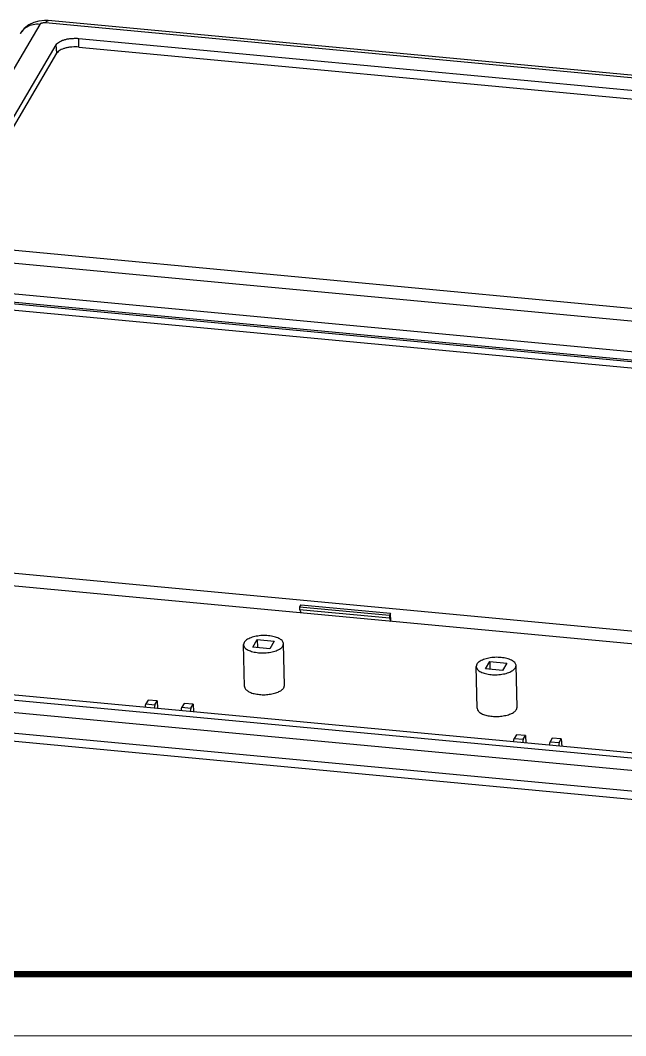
# Model space of a CAD drawing. Header units: millimetres. Extents: x 1396 to 1781, y -411 to -144.
# Drawn here: x 1469.7 to 1535, y -411 to -301.6 of the extents above; entities that cross this region are included whole.
import ezdxf

# ---------------------------------------------------------------- set-up
doc = ezdxf.new("R2010")
doc.units = ezdxf.units.MM
doc.layers.add('02___PRT_ALL_AXES', color=7, linetype='Continuous')
doc.layers.add('06___PRT_ALL_SURFS', color=7, linetype='Continuous')
doc.layers.add('from', color=7, linetype='Continuous', lineweight=13)

# ---------------------------------------------------------------- blocks, each defined once
blk = doc.blocks.new('u21')
at = {"color": 7, "linetype": 'Continuous'}
for p, q in [((-99.35, 96.83), (-99.36, 97.75)), ((-99.36, 97.75), (-13.9, 89.74)), ((-113.9, 76.5), (-101.79, 97.08)), ((-101.72, 96.17), (-101.79, 97.08)), ((-99.35, 96.83), (-13.89, 88.81)), ((-113.68, 75.84), (-101.72, 96.17)), ((-27.01, 67.46), (-112.46, 75.47)), ((-24.06, 61.41), (-118.3, 70.24)), ((-118.16, 70.46), (-23.94, 61.63)), ((-24.17, 60.75), (-118.41, 69.59)), ((-118.75, 41.32), (-22.93, 32.33)), ((-22.67, 30.91), (-118.49, 39.89)), ((-75.45, 36.73), (-75.58, 36.52)), ((-75.58, 36.52), (-75.57, 36.23)), ((-75.58, 36.52), (-65.9, 35.61)), ((-75.57, 36.23), (-75.42, 35.85)), ((-75.57, 36.23), (-65.89, 35.33)), ((-75.45, 36.73), (-65.77, 35.83)), ((-65.77, 35.83), (-65.9, 35.61)), ((-65.9, 35.61), (-65.89, 35.33)), ((-65.89, 35.33), (-65.74, 34.94)), ((-65.74, 34.94), (-65.77, 35.83)), ((-118.59, 27.59), (-22.72, 18.61)), ((-22.44, 19.13), (-118.26, 28.11)), ((-118.82, 26.29), (-22.95, 17.3)), ((-91.9, 26.45), (-92.13, 26.05)), ((-90.93, 26.36), (-91.9, 26.45)), ((-91.17, 25.96), (-90.93, 26.36)), ((-90.93, 26.36), (-90.88, 25.55)), ((-92.21, 25.67), (-92.13, 26.05)), ((-92.13, 26.05), (-91.17, 25.96)), ((-91.17, 25.96), (-91.23, 25.58)), ((-88.34, 25.31), (-88.26, 25.69)), ((-88.03, 26.09), (-88.26, 25.69)), ((-88.26, 25.69), (-87.3, 25.6)), ((-87.06, 26), (-88.03, 26.09)), ((-87.3, 25.6), (-87.36, 25.22)), ((-87.3, 25.6), (-87.06, 26)), ((-87.06, 26), (-87.01, 25.18)), ((-22.85, 15.03), (-118.85, 24.03)), ((-22.62, 14.14), (-118.61, 23.14)), ((-52.53, 21.95), (-52.45, 22.33)), ((-52.22, 22.73), (-52.45, 22.33)), ((-52.45, 22.33), (-51.48, 22.24)), ((-51.25, 22.64), (-52.22, 22.73)), ((-51.48, 22.24), (-51.55, 21.86)), ((-51.48, 22.24), (-51.25, 22.64)), ((-51.25, 22.64), (-51.2, 21.83)), ((-48.66, 21.59), (-48.58, 21.97)), ((-48.35, 22.37), (-48.58, 21.97)), ((-48.58, 21.97), (-47.61, 21.88)), ((-47.38, 22.28), (-48.35, 22.37)), ((-47.61, 21.88), (-47.38, 22.28)), ((-47.38, 22.28), (-47.33, 21.46)), ((-47.61, 21.88), (-47.67, 21.5))]:
    blk.add_line(p, q, dxfattribs=at)
for points, start_tangent, end_tangent in [([(-101.79, 97.08), (-101.66, 97.24), (-101.45, 97.39), (-101.19, 97.52), (-100.87, 97.63), (-100.52, 97.71), (-100.14, 97.75), (-99.74, 97.77), (-99.36, 97.75)], (0.507097, 0.861889), (0.995635, -0.093332)), ([(-99.35, 96.83), (-99.73, 96.84), (-100.11, 96.83), (-100.48, 96.78), (-100.82, 96.71), (-101.13, 96.6), (-101.39, 96.48), (-101.59, 96.33), (-101.72, 96.17)], (-0.995635, 0.093332), (-0.507097, -0.861889))]:
    blk.add_spline(points, degree=3, dxfattribs=dict(at, start_tangent=start_tangent, end_tangent=end_tangent))
at = {"layer": '02___PRT_ALL_AXES', "color": 7, "linetype": 'Continuous'}
for p, q in [((-80.62, 32.16), (-80.15, 32.97)), ((-80.15, 32.97), (-78.31, 32.79)), ((-80.15, 32.97), (-80.13, 32.11)), ((-81.55, 32.67), (-81.62, 32.43)), ((-81.51, 27.93), (-81.62, 32.43)), ((-78.79, 31.99), (-80.62, 32.16)), ((-78.31, 32.79), (-78.79, 31.99)), ((-77.39, 32.28), (-77.32, 32.53)), ((-77.21, 28.03), (-77.32, 32.53)), ((-56.48, 30.32), (-56.55, 30.08)), ((-56.44, 25.58), (-56.55, 30.08)), ((-55.56, 29.81), (-55.08, 30.62)), ((-53.72, 29.64), (-55.56, 29.81)), ((-55.08, 30.62), (-55.06, 29.76)), ((-55.08, 30.62), (-53.24, 30.44)), ((-53.24, 30.44), (-53.72, 29.64)), ((-52.32, 29.93), (-52.25, 30.18)), ((-52.14, 25.68), (-52.25, 30.18)), ((-77.28, 27.78), (-77.21, 28.03)), ((-52.21, 25.43), (-52.14, 25.68))]:
    blk.add_line(p, q, dxfattribs=at)
for points, start_tangent, end_tangent in [([(-77.32, 32.53), (-77.32, 32.57), (-77.47, 32.86), (-77.81, 33.1), (-78.31, 33.29), (-78.93, 33.39), (-79.6, 33.41), (-80.25, 33.33), (-80.83, 33.17), (-81.28, 32.94), (-81.55, 32.67)], (-0.010382, 0.999946), (-0.507097, -0.861889)), ([(-81.62, 32.43), (-81.61, 32.38), (-81.47, 32.1), (-81.13, 31.85), (-80.62, 31.67), (-80.01, 31.56), (-79.34, 31.54), (-78.68, 31.62), (-78.1, 31.78), (-77.65, 32.01), (-77.39, 32.28)], (0.010382, -0.999946), (0.507097, 0.861889)), ([(-52.25, 30.18), (-52.25, 30.22), (-52.4, 30.51), (-52.74, 30.75), (-53.24, 30.94), (-53.86, 31.04), (-54.53, 31.06), (-55.19, 30.98), (-55.77, 30.82), (-56.21, 30.59), (-56.48, 30.32)], (-0.010382, 0.999946), (-0.507097, -0.861889)), ([(-56.55, 30.08), (-56.54, 30.03), (-56.4, 29.75), (-56.06, 29.5), (-55.55, 29.32), (-54.94, 29.21), (-54.27, 29.19), (-53.61, 29.27), (-53.03, 29.43), (-52.59, 29.66), (-52.32, 29.93)], (0.010382, -0.999946), (0.507097, 0.861889)), ([(-81.51, 27.92), (-81.51, 27.9), (-81.4, 27.64), (-81.13, 27.41), (-80.72, 27.22), (-80.19, 27.1), (-79.6, 27.04), (-78.99, 27.06), (-78.41, 27.16), (-77.9, 27.32), (-77.52, 27.53), (-77.28, 27.78)], (0.017259, -0.999851), (0.507097, 0.861889)), ([(-56.44, 25.58), (-56.44, 25.55), (-56.34, 25.29), (-56.06, 25.06), (-55.65, 24.87), (-55.12, 24.75), (-54.53, 24.69), (-53.92, 24.71), (-53.34, 24.81), (-52.83, 24.97), (-52.45, 25.18), (-52.21, 25.43)], (0.017259, -0.999851), (0.507097, 0.861889))]:
    blk.add_spline(points, degree=3, dxfattribs=dict(at, start_tangent=start_tangent, end_tangent=end_tangent))
at = {"layer": '06___PRT_ALL_SURFS', "color": 7, "linetype": 'Continuous'}
for p, q in [((-102.67, 99.67), (-103.07, 99.69)), ((-8.51, 90.85), (-102.67, 99.67)), ((-103.57, 99.27), (-117.93, 74.86)), ((-8.79, 90.61), (-102.96, 99.43)), ((-117.57, 74.6), (-23.4, 65.77)), ((-118.15, 71.34), (-23.98, 62.52))]:
    blk.add_line(p, q, dxfattribs=at)
blk.add_lwpolyline([(-103.07, 99.69), (-103.66, 99.63), (-104.21, 99.48), (-104.74, 99.22), (-105.26, 98.82), (-105.67, 98.28)], dxfattribs=at)
for points, start_tangent, end_tangent in [([(-102.96, 99.43), (-102.77, 99.65), (-102.67, 99.66)], (0.507097, 0.861889), (0.995454, -0.095242)), ([(-103.57, 99.27), (-104.3, 99.23), (-104.96, 98.98), (-105.48, 98.55), (-105.67, 98.28)], (-0.995635, 0.093332), (-0.507173, -0.861844)), ([(-102.96, 99.43), (-103.09, 99.44), (-103.22, 99.43), (-103.34, 99.4), (-103.44, 99.37), (-103.52, 99.32), (-103.57, 99.27)], (-0.995644, 0.093241), (-0.50747, -0.86167))]:
    blk.add_spline(points, degree=3, dxfattribs=dict(at, start_tangent=start_tangent, end_tangent=end_tangent))

msp = doc.modelspace()

# ---------------------------------------------------------------- linework, layer by layer
at = {"layer": 'from'}
msp.add_lwpolyline([(1395.997, -410.966), (1780.619, -410.966), (1780.619, -143.688), (1395.997, -143.688)], close=True, dxfattribs=at)
at = {"layer": 'from', "const_width": 0.663}
msp.add_lwpolyline([(1402.625, -404.338), (1402.625, -150.317), (1773.991, -150.317), (1773.991, -404.338), (1402.625, -404.338)], dxfattribs=at)

# ---------------------------------------------------------------- block references
msp.add_blockref('u21', (1575.39, -401.26))

doc.saveas('drawing.dxf')
